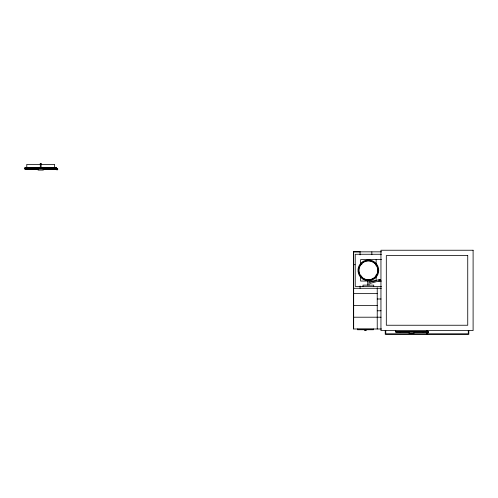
<?xml version="1.0" encoding="UTF-8"?>
<svg xmlns="http://www.w3.org/2000/svg" width="498" height="498" viewBox="0 0 498 498"><rect width="100%" height="100%" fill="white"/><g stroke="black" fill="none" stroke-linecap="round" stroke-linejoin="round"><path stroke-width="0.75" d="M56.511 169.009C57.675 167.204 57.675 170.814 56.511 169.009L24.9 169.009M427.328 331.992C428.492 330.186 428.492 333.797 427.328 331.992L395.723 331.992M360.596 264.973L361.89 264.257M367.792 279.976L368.931 279.976M369.062 280.629L367.667 280.629M40.17 163.649L41.241 163.649M24.9 167.826L56.511 167.826M24.9 168.473L56.511 168.473M24.9 168.685L38.004 168.685M43.401 168.685L56.511 168.685M38.402 169.22L24.9 169.22L24.9 167.614L56.511 167.614L56.511 169.22L43.009 169.22M38.035 170.079L43.37 170.079M360.06 251.807L353.63 251.807L353.63 328.991L381.58 328.991M353.561 251.845L381.58 251.845M381.487 254.26L355.236 254.26L355.236 286.4L381.487 286.4M381.487 259.614L360.596 259.614L360.596 265.739M353.63 264.706L355.062 264.706M367.667 279.976L369.062 279.976M367.667 280.723L369.062 280.723M367.586 281.046L360.596 281.046L360.596 275.687L361.89 276.402M369.143 281.046L375.355 281.046M378.43 281.046L381.487 281.046M353.63 288.28L381.387 288.28M353.667 293.633L377.235 293.633M377.235 298.993L381.038 298.993M353.667 305.423L377.235 305.423M377.235 310.777L381.038 310.777M353.667 317.207L381.038 317.207M357.415 329.209L373.488 329.209M395.723 331.456L427.328 331.456M409.219 332.21L395.723 332.21L395.723 330.597M413.826 332.21L427.328 332.21L427.328 330.597M408.858 333.062L414.193 333.062M468.817 330.597L468.817 334.351L385.24 334.351L385.24 330.597M468.276 330.597L468.276 333.816L385.776 333.816L385.776 330.597M427.296 330.597L427.296 333.816M426.761 330.597L426.761 333.816M423.045 331.674L423.045 332.21M400.006 331.674L400.006 332.21M377.235 287.744L377.235 328.991M376.133 259.614L376.133 265.739M376.133 274.921L376.133 280.281M373.718 286.418L373.718 285.13L363.005 285.13L363.005 286.418M373.488 328.991L373.488 329.744L357.415 329.744L357.415 328.991M371.844 251.845L371.844 254.702M369.006 285.13L369.006 279.776L367.723 279.776L367.723 285.13M368.364 259.614L368.364 260.684M366.092 329.744L366.092 330.386L364.81 330.386L364.81 329.744M365.906 329.744L365.906 330.386M365.451 329.744L365.451 330.386M364.997 329.744L364.997 330.386M360.06 251.845L360.06 254.87M360.06 285.995L360.06 288.28M353.667 251.845L353.667 328.991M54.631 167.969L54.631 164.402L26.774 164.402L26.774 167.969M41.116 163.649L41.116 168.243M40.294 163.649L40.294 168.243M379.451 279.577A0.641 0.641 0 0 1 380.304 279.764A0.641 0.641 0 0 1 380.186 280.629A0.641 0.641 0 0 1 379.32 280.586M379.221 279.814A0.641 0.641 0 0 0 379.134 280.131A0.697 0.697 0 0 1 379.955 279.459A0.697 0.697 0 0 1 380.379 280.48A0.697 0.697 0 0 1 379.283 280.629M380.229 279.347L369.877 282.117L370.213 283.362L380.559 280.586L380.229 279.347M473.1 250.239L380.951 250.239L380.951 330.597L473.1 330.597L473.1 250.239M467.74 255.599L386.311 255.599L386.311 325.244L467.74 325.244L467.74 255.599M56.828 169.781A0.641 0.641 0 0 0 57.793 169.22A0.641 0.641 0 0 0 56.828 168.666A0.641 0.641 0 0 0 56.828 169.781M363.652 278.513A9.431 9.431 0 0 0 377.795 270.346A9.431 9.431 0 0 0 363.652 262.178A9.431 9.431 0 0 0 363.652 278.513M363.173 279.334A10.377 10.377 0 0 0 378.741 270.346A10.377 10.377 0 0 0 363.173 261.357A10.377 10.377 0 0 0 363.173 279.334M363.515 278.749A9.705 9.705 0 0 0 378.063 270.346A9.705 9.705 0 0 0 363.515 261.942A9.705 9.705 0 0 0 363.515 278.749M427.651 332.764A0.641 0.641 0 0 0 428.616 332.21A0.641 0.641 0 0 0 427.651 331.649A0.641 0.641 0 0 0 427.651 332.764"/></g></svg>
